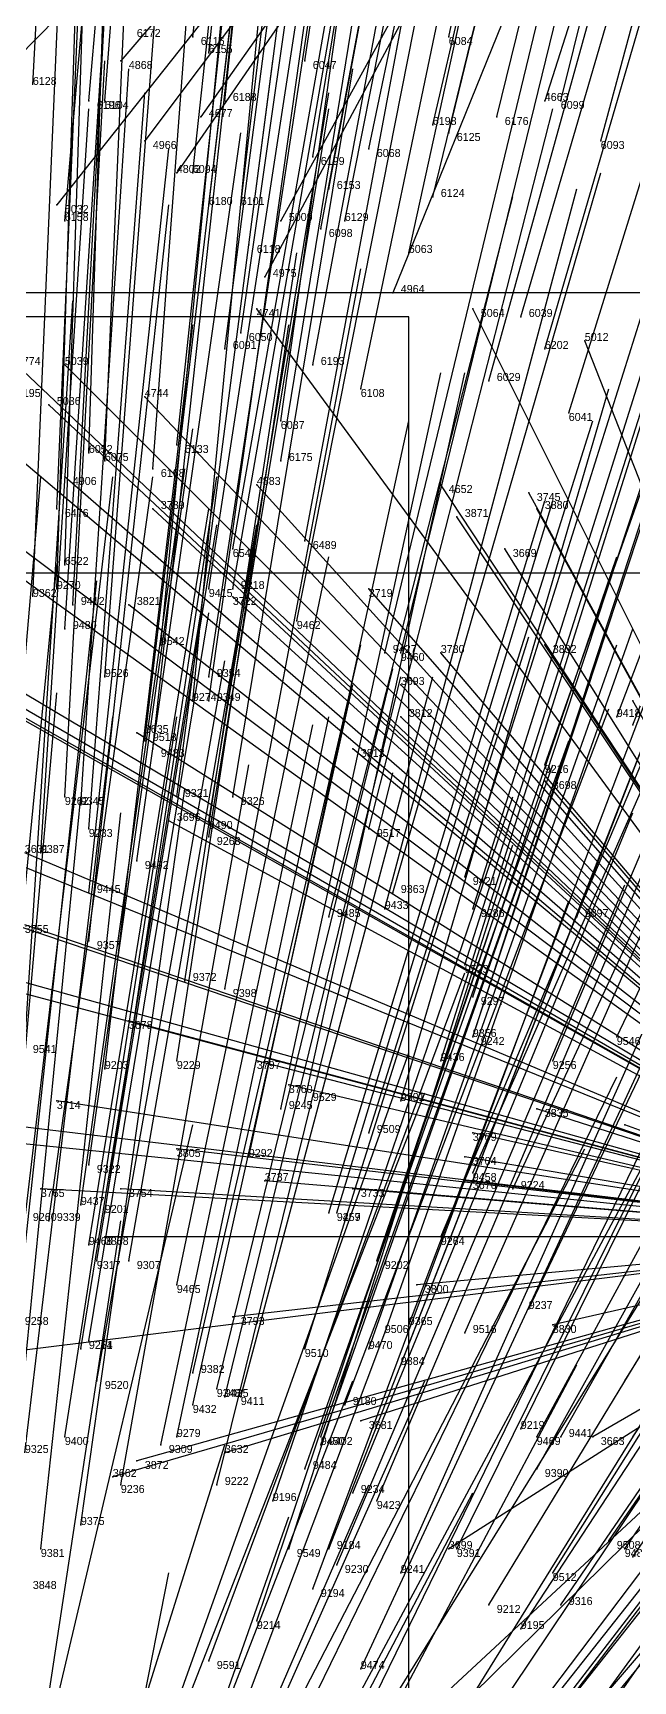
# Model space of a CAD drawing. Extents: x -0.5 to 0.59, y -0.5 to 0.59.
# Drawn here: x 0.014 to 0.089, y 0.1075 to 0.3135 of the extents above; entities that cross this region are included whole.
import ezdxf

# ---------------------------------------------------------------- set-up
doc = ezdxf.new("R2010")
doc.units = 0
for name, color, linetype in [('Clients', 3, 'CONTINUOUS'), ('Facilities', 3, 'CONTINUOUS'), ('Facilities_lines', 3, 'CONTINUOUS'), ('Min_max_boxes', 1, 'CONTINUOUS'), ('Normals', 1, 'CONTINUOUS'), ('Source_points', 5, 'CONTINUOUS'), ('Text', 3, 'CONTINUOUS')]:
    doc.layers.add(name, color=color, linetype=linetype)

msp = doc.modelspace()

# ---------------------------------------------------------------- linework, layer by layer
at = {"layer": 'Clients', "color": 5}
for p in [(0.025, 0.31, -1.25), (0.078, 0.305, -1.25), (0.035, 0.303, -1.25), (0.028, 0.3, -1.25), (0.032, 0.296, -1.25), (0.017, 0.292, -1.25), (0.045, 0.29, -1.25), (0.043, 0.283, -1.25), (0.059, 0.281, -1.25), (0.042, 0.279, -1.25), (0.069, 0.279, -1.25), (0.083, 0.275, -1.25), (0.018, 0.272, -1.25), (0.028, 0.268, -1.25), (0.016, 0.267, -1.25), (0.018, 0.258, -1.25), (0.042, 0.257, -1.25), (0.065, 0.257, -1.25), (0.076, 0.256, -1.25), (0.029, 0.254, -1.25), (0.077, 0.254, -1.25), (0.067, 0.253, -1.25), (0.073, 0.249, -1.25), (0.056, 0.244, -1.25), (0.026, 0.242, -1.25), (0.039, 0.243, -1.25), (0.078, 0.237, -1.25), (0.065, 0.236, -1.25), (0.06, 0.232, -1.25), (0.089, 0.23, -1.25), (0.06, 0.228, -1.25), (0.027, 0.226, -1.25), (0.054, 0.224, -1.25), (0.078, 0.22, -1.25), (0.031, 0.215, -1.25), (0.026, 0.19, -1.25), (0.042, 0.185, -1.25), (0.046, 0.182, -1.25), (0.017, 0.18, -1.25), (0.077, 0.179, -1.25), (0.069, 0.176, -1.25), (0.088, 0.177, -1.25), (0.032, 0.174, -1.25), (0.068, 0.173, -1.25), (0.015, 0.169, -1.25), (0.025, 0.169, -1.25), (0.043, 0.17, -1.25), (0.054, 0.169, -1.25), (0.068, 0.17, -1.25), (0.023, 0.163, -1.25), (0.062, 0.157, -1.25), (0.039, 0.153, -1.25), (0.079, 0.152, -1.25), (0.055, 0.14, -1.25), (0.038, 0.136, -1.25), (0.084, 0.138, -1.25), (0.027, 0.135, -1.25), (0.024, 0.133, -1.25), (0.066, 0.124, -1.25)]:
    msp.add_point(p, dxfattribs=at)
at = {"layer": 'Facilities', "color": 3}
for p in [(0.034, 0.313, -0.787), (0.066, 0.313, -0.799), (0.036, 0.311, -0.784), (0.048, 0.31, -0.784), (0.021, 0.305, -0.764), (0.023, 0.305, -0.764), (0.038, 0.305, -0.769), (0.08, 0.305, -0.787), (0.072, 0.303, -0.778), (0.064, 0.302, -0.772), (0.066, 0.301, -0.77), (0.056, 0.299, -0.76), (0.085, 0.3, -0.779), (0.049, 0.298, -0.754), (0.034, 0.296, -0.745), (0.051, 0.294, -0.747), (0.064, 0.293, -0.75), (0.036, 0.292, -0.736), (0.04, 0.292, -0.738), (0.018, 0.29, -0.728), (0.05, 0.289, -0.733), (0.053, 0.29, -0.738), (0.041, 0.287, -0.725), (0.061, 0.286, -0.731), (0.075, 0.278, -0.72), (0.038, 0.274, -0.692), (0.04, 0.276, -0.696), (0.078, 0.274, -0.713), (0.049, 0.272, -0.692), (0.071, 0.27, -0.699), (0.055, 0.269, -0.686), (0.081, 0.266, -0.694), (0.045, 0.265, -0.671), (0.032, 0.262, -0.66), (0.021, 0.261, -0.655), (0.023, 0.26, -0.653), (0.045, 0.26, -0.661), (0.029, 0.259, -0.65), (0.017, 0.254, -0.636), (0.048, 0.25, -0.636), (0.039, 0.249, -0.629), (0.018, 0.247, -0.62), (0.017, 0.244, -0.612), (0.036, 0.244, -0.616), (0.039, 0.244, -0.618), (0.019, 0.242, -0.608), (0.018, 0.239, -0.6), (0.047, 0.24, -0.611), (0.03, 0.237, -0.598), (0.058, 0.236, -0.608), (0.06, 0.236, -0.608), (0.023, 0.233, -0.585), (0.036, 0.233, -0.59), (0.034, 0.23, -0.582), (0.036, 0.23, -0.582), (0.087, 0.228, -0.61), (0.089, 0.227, -0.609), (0.028, 0.225, -0.568), (0.029, 0.224, -0.564), (0.078, 0.222, -0.588), (0.018, 0.218, -0.546), (0.02, 0.217, -0.545), (0.032, 0.218, -0.551), (0.039, 0.218, -0.553), (0.036, 0.215, -0.544), (0.021, 0.214, -0.537), (0.036, 0.213, -0.539), (0.056, 0.214, -0.553), (0.015, 0.211, -0.53), (0.027, 0.21, -0.529), (0.068, 0.208, -0.546), (0.021, 0.206, -0.519), (0.058, 0.204, -0.53), (0.059, 0.206, -0.537), (0.069, 0.204, -0.538), (0.051, 0.203, -0.524), (0.082, 0.203, -0.549), (0.021, 0.2, -0.502), (0.068, 0.197, -0.52), (0.033, 0.195, -0.495), (0.038, 0.194, -0.493), (0.069, 0.193, -0.512), (0.069, 0.188, -0.5), (0.069, 0.188, -0.501), (0.087, 0.188, -0.517), (0.023, 0.184, -0.464), (0.032, 0.185, -0.469), (0.065, 0.185, -0.491), (0.079, 0.185, -0.501), (0.048, 0.18, -0.467), (0.06, 0.18, -0.475), (0.045, 0.179, -0.462), (0.056, 0.176, -0.463), (0.021, 0.172, -0.432), (0.041, 0.173, -0.445), (0.069, 0.171, -0.46), (0.074, 0.169, -0.462), (0.02, 0.167, -0.421), (0.016, 0.165, -0.415), (0.023, 0.166, -0.42), (0.051, 0.166, -0.434), (0.052, 0.166, -0.434), (0.065, 0.163, -0.438), (0.021, 0.162, -0.409), (0.022, 0.16, -0.403), (0.026, 0.16, -0.405), (0.057, 0.16, -0.424), (0.032, 0.157, -0.4), (0.076, 0.154, -0.43), (0.058, 0.151, -0.404), (0.061, 0.152, -0.41), (0.068, 0.151, -0.415), (0.02, 0.149, -0.376), (0.021, 0.15, -0.378), (0.048, 0.149, -0.391), (0.056, 0.149, -0.398), (0.06, 0.147, -0.398), (0.022, 0.145, -0.366), (0.034, 0.146, -0.376), (0.088, 0.145, -0.423), (0.037, 0.144, -0.371), (0.038, 0.143, -0.37), (0.04, 0.143, -0.37), (0.034, 0.142, -0.364), (0.053, 0.142, -0.38), (0.075, 0.139, -0.395), (0.018, 0.138, -0.347), (0.03, 0.137, -0.35), (0.032, 0.138, -0.354), (0.05, 0.138, -0.366), (0.05, 0.137, -0.365), (0.077, 0.138, -0.394), (0.08, 0.138, -0.399), (0.089, 0.138, -0.41), (0.048, 0.134, -0.357), (0.077, 0.134, -0.386), (0.025, 0.132, -0.334), (0.037, 0.132, -0.343), (0.044, 0.13, -0.344), (0.054, 0.131, -0.356), (0.057, 0.13, -0.354), (0.02, 0.127, -0.322), (0.015, 0.124, -0.311), (0.046, 0.124, -0.331), (0.051, 0.124, -0.337), (0.067, 0.124, -0.351), (0.086, 0.125, -0.38), (0.088, 0.124, -0.38), (0.052, 0.122, -0.331), (0.089, 0.123, -0.38), (0.06, 0.121, -0.339), (0.079, 0.121, -0.36), (0.049, 0.119, -0.321), (0.071, 0.117, -0.342), (0.08, 0.117, -0.355), (0.042, 0.115, -0.305), (0.075, 0.114, -0.342), (0.036, 0.11, -0.289), (0.055, 0.109, -0.306)]:
    msp.add_point(p, dxfattribs=at)
at = {"layer": 'Facilities_lines', "color": 3}
for p, q in [((0.112, 0.412, -1.25), (-0.009, 0.289, -1.25)), ((0.112, 0.412, -1.25), (0.017, 0.292, -1.25)), ((0.112, 0.412, -1.25), (0.025, 0.31, -1.25)), ((0.112, 0.412, -1.25), (0.028, 0.3, -1.25)), ((0.112, 0.412, -1.25), (0.032, 0.296, -1.25)), ((0.112, 0.412, -1.25), (0.035, 0.303, -1.25)), ((0.112, 0.412, -1.25), (0.043, 0.283, -1.25)), ((0.112, 0.412, -1.25), (0.045, 0.29, -1.25)), ((0.112, 0.412, -1.25), (0.059, 0.281, -1.25)), ((0.112, 0.412, -1.25), (0.078, 0.305, -1.25)), ((0.127, 0.163, -1.25), (0.042, 0.279, -1.25)), ((0.127, 0.163, -1.25), (0.069, 0.279, -1.25)), ((0.127, 0.163, -1.25), (0.083, 0.275, -1.25)), ((0.127, 0.163, -1.25), (0.012, 0.272, -1.25)), ((0.127, 0.163, -1.25), (0.018, 0.272, -1.25)), ((0.127, 0.163, -1.25), (0.002, 0.269, -1.25)), ((0.127, 0.163, -1.25), (0.028, 0.268, -1.25)), ((0.127, 0.163, -1.25), (0.016, 0.267, -1.25)), ((0.127, 0.163, -1.25), (-0.006, 0.263, -1.25)), ((0.127, 0.163, -1.25), (-0.005, 0.258, -1.25)), ((0.127, 0.163, -1.25), (0.018, 0.258, -1.25)), ((0.127, 0.163, -1.25), (0.042, 0.257, -1.25)), ((0.127, 0.163, -1.25), (0.065, 0.257, -1.25)), ((0.127, 0.163, -1.25), (0.076, 0.256, -1.25)), ((0.127, 0.163, -1.25), (0.029, 0.254, -1.25)), ((0.127, 0.163, -1.25), (0.077, 0.254, -1.25)), ((0.127, 0.163, -1.25), (0.067, 0.253, -1.25)), ((0.127, 0.163, -1.25), (0.073, 0.249, -1.25)), ((0.127, 0.163, -1.25), (-0.009, 0.244, -1.25)), ((0.127, 0.163, -1.25), (0.056, 0.244, -1.25)), ((0.127, 0.163, -1.25), (0.026, 0.242, -1.25)), ((0.127, 0.163, -1.25), (0.039, 0.243, -1.25)), ((0.127, 0.163, -1.25), (-0.006, 0.24, -1.25)), ((0.127, 0.163, -1.25), (0.078, 0.237, -1.25)), ((0.127, 0.163, -1.25), (-0.002, 0.236, -1.25)), ((0.127, 0.163, -1.25), (0.065, 0.236, -1.25)), ((0.127, 0.163, -1.25), (0.004, 0.233, -1.25)), ((0.127, 0.163, -1.25), (0.06, 0.232, -1.25)), ((0.127, 0.163, -1.25), (0.089, 0.23, -1.25)), ((0.127, 0.163, -1.25), (0.06, 0.228, -1.25)), ((0.127, 0.163, -1.25), (0.027, 0.226, -1.25)), ((0.127, 0.163, -1.25), (0.054, 0.224, -1.25)), ((0.127, 0.163, -1.25), (0.078, 0.22, -1.25)), ((0.127, 0.163, -1.25), (0.031, 0.215, -1.25)), ((0.127, 0.163, -1.25), (0.013, 0.211, -1.25)), ((0.127, 0.163, -1.25), (0.011, 0.21, -1.25)), ((0.127, 0.163, -1.25), (-0.006, 0.208, -1.25)), ((0.127, 0.163, -1.25), (0.013, 0.202, -1.25)), ((0.127, 0.163, -1.25), (-0.002, 0.199, -1.25)), ((0.127, 0.163, -1.25), (0.007, 0.195, -1.25)), ((0.127, 0.163, -1.25), (0.026, 0.19, -1.25)), ((0.127, 0.163, -1.25), (0.042, 0.185, -1.25)), ((0.127, 0.163, -1.25), (0.046, 0.182, -1.25)), ((0.127, 0.163, -1.25), (-0.014, 0.18, -1.25)), ((0.127, 0.163, -1.25), (0.017, 0.18, -1.25)), ((0.127, 0.163, -1.25), (-0.02, 0.178, -1.25)), ((0.127, 0.163, -1.25), (0.077, 0.179, -1.25)), ((0.127, 0.163, -1.25), (0.069, 0.176, -1.25)), ((0.127, 0.163, -1.25), (0.088, 0.177, -1.25)), ((0.127, 0.163, -1.25), (0.032, 0.174, -1.25)), ((0.127, 0.163, -1.25), (0.068, 0.173, -1.25)), ((0.127, 0.163, -1.25), (0.015, 0.169, -1.25)), ((0.127, 0.163, -1.25), (0.025, 0.169, -1.25)), ((0.127, 0.163, -1.25), (0.043, 0.17, -1.25)), ((0.127, 0.163, -1.25), (0.054, 0.169, -1.25)), ((0.127, 0.163, -1.25), (0.068, 0.17, -1.25)), ((0.127, 0.163, -1.25), (0.006, 0.148, -1.25)), ((0.127, 0.163, -1.25), (0.023, 0.163, -1.25)), ((0.127, 0.163, -1.25), (0.024, 0.133, -1.25)), ((0.127, 0.163, -1.25), (0.027, 0.135, -1.25)), ((0.127, 0.163, -1.25), (0.038, 0.136, -1.25)), ((0.127, 0.163, -1.25), (0.039, 0.153, -1.25)), ((0.127, 0.163, -1.25), (0.055, 0.14, -1.25)), ((0.127, 0.163, -1.25), (0.057, 0.098, -1.25)), ((0.127, 0.163, -1.25), (0.06, 0.097, -1.25)), ((0.127, 0.163, -1.25), (0.062, 0.157, -1.25)), ((0.127, 0.163, -1.25), (0.066, 0.124, -1.25)), ((0.127, 0.163, -1.25), (0.079, 0.152, -1.25)), ((0.127, 0.163, -1.25), (0.082, 0.101, -1.25)), ((0.127, 0.163, -1.25), (0.084, 0.138, -1.25)), ((0.127, 0.163, -1.25), (0.086, 0.104, -1.25))]:
    msp.add_line(p, q, dxfattribs=at)
at = {"layer": 'Min_max_boxes', "color": 1}
for p, q in [((0.258, 0.281, -1.25), (-0.02, 0.281, -1.25)), ((0.258, 0.281, -1.25), (-0.02, 0.281, -1.25)), ((0.061, 0.278, -1.25), (-0.213, 0.278, -1.25)), ((0.061, 0.278, -1.25), (-0.213, 0.278, -1.25)), ((0.061, -0.119, -1.25), (0.061, 0.278, -1.25)), ((0.061, -0.119, -1.25), (0.061, 0.278, -1.25)), ((0.061, 0.278, -1.25), (0.061, 0.278, -1.25)), ((-0.094, 0.246, -1.25), (0.22, 0.246, -1.25)), ((-0.094, 0.246, -1.25), (0.22, 0.246, -1.25))]:
    msp.add_line(p, q, dxfattribs=at)
at = {"layer": 'Normals', "color": 1}
for p, q in [((0.034, 0.313, -0.787), (0.044, 0.405, -0.75)), ((0.036, 0.311, -0.784), (0.046, 0.404, -0.747)), ((0.048, 0.31, -0.784), (0.062, 0.402, -0.747)), ((0.066, 0.313, -0.799), (0.085, 0.403, -0.762)), ((0.014, 0.307, -0.768), (0.019, 0.4, -0.731)), ((0.038, 0.305, -0.769), (0.048, 0.398, -0.732)), ((0.021, 0.305, -0.764), (0.029, 0.397, -0.727)), ((0.023, 0.305, -0.764), (0.03, 0.397, -0.727)), ((0.08, 0.305, -0.787), (0.102, 0.394, -0.75)), ((0.064, 0.302, -0.772), (0.085, 0.392, -0.735)), ((0.072, 0.303, -0.778), (0.094, 0.393, -0.74)), ((0.056, 0.299, -0.76), (0.075, 0.39, -0.722)), ((0.066, 0.301, -0.77), (0.088, 0.391, -0.733)), ((0.034, 0.296, -0.745), (0.044, 0.388, -0.708)), ((0.049, 0.298, -0.754), (0.064, 0.389, -0.717)), ((0.085, 0.3, -0.779), (0.109, 0.389, -0.742)), ((0.036, 0.292, -0.736), (0.047, 0.384, -0.698)), ((0.04, 0.292, -0.738), (0.051, 0.384, -0.7)), ((0.051, 0.294, -0.747), (0.068, 0.385, -0.709)), ((0.018, 0.29, -0.728), (0.026, 0.383, -0.69)), ((0.064, 0.293, -0.75), (0.086, 0.383, -0.713)), ((0.05, 0.289, -0.733), (0.067, 0.38, -0.695)), ((0.053, 0.29, -0.738), (0.071, 0.381, -0.7)), ((0.041, 0.287, -0.725), (0.053, 0.379, -0.687)), ((0.061, 0.286, -0.731), (0.081, 0.377, -0.694)), ((0.04, 0.276, -0.696), (0.053, 0.367, -0.659)), ((0.075, 0.278, -0.72), (0.101, 0.367, -0.682)), ((0.038, 0.274, -0.692), (0.05, 0.366, -0.654)), ((0.049, 0.272, -0.692), (0.066, 0.363, -0.654)), ((0.078, 0.274, -0.713), (0.104, 0.363, -0.675)), ((0.055, 0.269, -0.686), (0.074, 0.36, -0.649)), ((0.071, 0.27, -0.699), (0.096, 0.36, -0.661)), ((0.045, 0.265, -0.671), (0.058, 0.357, -0.634)), ((0.032, 0.262, -0.66), (0.042, 0.355, -0.624)), ((0.021, 0.261, -0.655), (0.024, 0.354, -0.619)), ((0.023, 0.26, -0.653), (0.027, 0.353, -0.616)), ((0.081, 0.266, -0.694), (0.108, 0.353, -0.654)), ((0.029, 0.259, -0.65), (0.036, 0.352, -0.614)), ((0.045, 0.26, -0.661), (0.06, 0.352, -0.624)), ((0.017, 0.254, -0.636), (0.021, 0.347, -0.599)), ((0.018, 0.247, -0.62), (0.021, 0.34, -0.583)), ((0.039, 0.249, -0.629), (0.055, 0.34, -0.593)), ((0.048, 0.25, -0.636), (0.065, 0.341, -0.598)), ((0.014, 0.243, -0.61), (0.018, 0.336, -0.573)), ((0.017, 0.244, -0.612), (0.02, 0.337, -0.575)), ((0.039, 0.244, -0.618), (0.055, 0.336, -0.581)), ((0.019, 0.242, -0.608), (0.024, 0.335, -0.571)), ((0.036, 0.244, -0.616), (0.05, 0.335, -0.579)), ((0.018, 0.239, -0.6), (0.024, 0.332, -0.563)), ((0.03, 0.237, -0.598), (0.039, 0.33, -0.561)), ((0.047, 0.24, -0.611), (0.065, 0.331, -0.574)), ((0.058, 0.236, -0.608), (0.08, 0.327, -0.571)), ((0.06, 0.236, -0.608), (0.082, 0.326, -0.57)), ((0.023, 0.233, -0.585), (0.03, 0.325, -0.548)), ((0.036, 0.233, -0.59), (0.05, 0.325, -0.553)), ((0.034, 0.23, -0.582), (0.043, 0.323, -0.545)), ((0.036, 0.23, -0.582), (0.049, 0.322, -0.546)), ((0.028, 0.225, -0.568), (0.039, 0.317, -0.531)), ((0.029, 0.224, -0.564), (0.039, 0.315, -0.526)), ((0.087, 0.228, -0.61), (0.12, 0.315, -0.573)), ((0.089, 0.227, -0.609), (0.123, 0.313, -0.572)), ((0.018, 0.218, -0.546), (0.023, 0.31, -0.508)), ((0.025, 0.31, -1.25), (0.025, 0.31, -1.15)), ((0.032, 0.218, -0.551), (0.044, 0.31, -0.514)), ((0.078, 0.222, -0.588), (0.109, 0.31, -0.551)), ((0.02, 0.217, -0.545), (0.026, 0.309, -0.507)), ((0.039, 0.218, -0.553), (0.054, 0.309, -0.515)), ((0.021, 0.214, -0.537), (0.028, 0.306, -0.499)), ((0.036, 0.215, -0.544), (0.051, 0.306, -0.506)), ((0.078, 0.305, -1.25), (0.078, 0.305, -1.15)), ((0.015, 0.211, -0.53), (0.021, 0.304, -0.492)), ((0.035, 0.303, -1.25), (0.035, 0.303, -1.15)), ((0.036, 0.213, -0.539), (0.051, 0.304, -0.501)), ((0.056, 0.214, -0.553), (0.079, 0.304, -0.516)), ((0.027, 0.21, -0.529), (0.04, 0.301, -0.491)), ((0.021, 0.206, -0.519), (0.031, 0.299, -0.481)), ((0.028, 0.3, -1.25), (0.028, 0.3, -1.15)), ((0.068, 0.208, -0.546), (0.096, 0.297, -0.51)), ((0.032, 0.296, -1.25), (0.032, 0.296, -1.15)), ((0.059, 0.206, -0.537), (0.085, 0.296, -0.5)), ((0.051, 0.203, -0.524), (0.074, 0.293, -0.487)), ((0.058, 0.204, -0.53), (0.082, 0.294, -0.493)), ((0.069, 0.204, -0.538), (0.097, 0.293, -0.502)), ((0.017, 0.292, -1.25), (0.017, 0.292, -1.15)), ((0.021, 0.2, -0.502), (0.031, 0.292, -0.464)), ((0.082, 0.203, -0.549), (0.116, 0.291, -0.514)), ((0.045, 0.29, -1.25), (0.045, 0.29, -1.15)), ((0.033, 0.195, -0.495), (0.047, 0.286, -0.457)), ((0.068, 0.197, -0.52), (0.096, 0.285, -0.483)), ((0.038, 0.194, -0.493), (0.055, 0.284, -0.455)), ((0.043, 0.283, -1.25), (0.043, 0.283, -1.15)), ((0.059, 0.281, -1.25), (0.059, 0.281, -1.15)), ((0.069, 0.193, -0.512), (0.098, 0.281, -0.475)), ((0.013, 0.187, -0.468), (0.019, 0.28, -0.432)), ((0.042, 0.279, -1.25), (0.042, 0.279, -1.15)), ((0.069, 0.279, -1.25), (0.069, 0.279, -1.15)), ((0.023, 0.184, -0.464), (0.034, 0.277, -0.428)), ((0.032, 0.185, -0.469), (0.046, 0.277, -0.432)), ((0.069, 0.188, -0.501), (0.098, 0.277, -0.464)), ((0.065, 0.185, -0.491), (0.093, 0.274, -0.454)), ((0.069, 0.188, -0.5), (0.098, 0.276, -0.463)), ((0.083, 0.275, -1.25), (0.083, 0.275, -1.15)), ((0.018, 0.272, -1.25), (0.018, 0.272, -1.15)), ((0.087, 0.188, -0.517), (0.127, 0.272, -0.481)), ((0.045, 0.179, -0.462), (0.065, 0.271, -0.427)), ((0.048, 0.18, -0.467), (0.068, 0.271, -0.431)), ((0.079, 0.185, -0.501), (0.115, 0.27, -0.464)), ((0.028, 0.268, -1.25), (0.028, 0.268, -1.15)), ((0.06, 0.18, -0.475), (0.086, 0.269, -0.438)), ((0.016, 0.267, -1.25), (0.016, 0.267, -1.15)), ((0.021, 0.172, -0.432), (0.034, 0.264, -0.396)), ((0.041, 0.173, -0.445), (0.061, 0.265, -0.409)), ((0.056, 0.176, -0.463), (0.084, 0.265, -0.425)), ((0.007, 0.165, -0.412), (0.015, 0.258, -0.376)), ((0.013, 0.165, -0.414), (0.024, 0.258, -0.378)), ((0.016, 0.165, -0.415), (0.029, 0.258, -0.379)), ((0.018, 0.258, -1.25), (0.018, 0.258, -1.15)), ((0.02, 0.167, -0.421), (0.033, 0.259, -0.384)), ((0.023, 0.166, -0.42), (0.037, 0.258, -0.383)), ((0.042, 0.257, -1.25), (0.042, 0.257, -1.15)), ((0.065, 0.257, -1.25), (0.065, 0.257, -1.15)), ((0.076, 0.256, -1.25), (0.076, 0.256, -1.15)), ((0.021, 0.162, -0.409), (0.036, 0.254, -0.373)), ((0.029, 0.254, -1.25), (0.029, 0.254, -1.15)), ((0.051, 0.166, -0.434), (0.078, 0.255, -0.397)), ((0.052, 0.166, -0.434), (0.079, 0.255, -0.397)), ((0.069, 0.171, -0.46), (0.106, 0.255, -0.422)), ((0.077, 0.254, -1.25), (0.077, 0.254, -1.15)), ((0.022, 0.16, -0.403), (0.037, 0.252, -0.367)), ((0.026, 0.16, -0.405), (0.042, 0.252, -0.369)), ((0.067, 0.253, -1.25), (0.067, 0.253, -1.15)), ((0.074, 0.169, -0.462), (0.113, 0.253, -0.423)), ((0.032, 0.157, -0.4), (0.051, 0.248, -0.363)), ((0.057, 0.16, -0.424), (0.087, 0.248, -0.387)), ((0.065, 0.163, -0.438), (0.101, 0.248, -0.401)), ((0.073, 0.249, -1.25), (0.073, 0.249, -1.15)), ((0.008, 0.155, -0.387), (0.017, 0.247, -0.35)), ((0.012, 0.152, -0.382), (0.022, 0.245, -0.345)), ((0.056, 0.244, -1.25), (0.056, 0.244, -1.15)), ((0.026, 0.242, -1.25), (0.026, 0.242, -1.15)), ((0.039, 0.243, -1.25), (0.039, 0.243, -1.15)), ((0.02, 0.149, -0.376), (0.035, 0.241, -0.339)), ((0.021, 0.15, -0.378), (0.036, 0.241, -0.341)), ((0.058, 0.151, -0.404), (0.089, 0.239, -0.368)), ((0.061, 0.152, -0.41), (0.094, 0.239, -0.372)), ((0.034, 0.146, -0.376), (0.055, 0.237, -0.34)), ((0.048, 0.149, -0.391), (0.076, 0.238, -0.355)), ((0.056, 0.149, -0.398), (0.087, 0.237, -0.362)), ((0.068, 0.151, -0.415), (0.106, 0.237, -0.379)), ((0.076, 0.154, -0.43), (0.116, 0.238, -0.394)), ((0.078, 0.237, -1.25), (0.078, 0.237, -1.15)), ((0.022, 0.145, -0.366), (0.038, 0.235, -0.327)), ((0.065, 0.236, -1.25), (0.065, 0.236, -1.15)), ((0.037, 0.144, -0.371), (0.059, 0.234, -0.334)), ((0.038, 0.143, -0.37), (0.06, 0.233, -0.333)), ((0.04, 0.143, -0.37), (0.064, 0.233, -0.334)), ((0.06, 0.147, -0.398), (0.094, 0.234, -0.361)), ((0.009, 0.14, -0.35), (0.017, 0.231, -0.311)), ((0.034, 0.142, -0.364), (0.054, 0.232, -0.327)), ((0.06, 0.232, -1.25), (0.06, 0.232, -1.15)), ((0.053, 0.142, -0.38), (0.086, 0.229, -0.343)), ((0.089, 0.23, -1.25), (0.089, 0.23, -1.15)), ((0.013, 0.136, -0.342), (0.024, 0.228, -0.303)), ((0.018, 0.138, -0.347), (0.032, 0.228, -0.307)), ((0.03, 0.137, -0.35), (0.049, 0.227, -0.311)), ((0.032, 0.138, -0.354), (0.051, 0.228, -0.315)), ((0.06, 0.228, -1.25), (0.06, 0.228, -1.15)), ((0.027, 0.226, -1.25), (0.027, 0.226, -1.15)), ((0.05, 0.138, -0.366), (0.081, 0.225, -0.329)), ((0.05, 0.137, -0.365), (0.081, 0.225, -0.328)), ((0.054, 0.224, -1.25), (0.054, 0.224, -1.15)), ((0.088, 0.145, -0.423), (0.137, 0.224, -0.387)), ((0.025, 0.132, -0.334), (0.041, 0.222, -0.295)), ((0.037, 0.132, -0.343), (0.059, 0.221, -0.303)), ((0.048, 0.134, -0.357), (0.079, 0.222, -0.319)), ((0.075, 0.139, -0.395), (0.116, 0.222, -0.358)), ((0.02, 0.127, -0.322), (0.033, 0.219, -0.283)), ((0.077, 0.138, -0.394), (0.121, 0.219, -0.358)), ((0.078, 0.22, -1.25), (0.078, 0.22, -1.15)), ((0.08, 0.138, -0.399), (0.126, 0.219, -0.363)), ((0.011, 0.126, -0.316), (0.02, 0.218, -0.278)), ((0.044, 0.13, -0.344), (0.074, 0.218, -0.306)), ((0.015, 0.124, -0.311), (0.025, 0.216, -0.274)), ((0.031, 0.215, -1.25), (0.031, 0.215, -1.15)), ((0.054, 0.131, -0.356), (0.089, 0.216, -0.316)), ((0.057, 0.13, -0.354), (0.093, 0.215, -0.317)), ((0.077, 0.134, -0.386), (0.122, 0.215, -0.348)), ((0.089, 0.138, -0.41), (0.141, 0.215, -0.373)), ((0.046, 0.124, -0.331), (0.074, 0.212, -0.292)), ((0.051, 0.124, -0.337), (0.085, 0.211, -0.299)), ((0.052, 0.122, -0.331), (0.088, 0.207, -0.293)), ((0.067, 0.124, -0.351), (0.108, 0.207, -0.313)), ((0.049, 0.119, -0.321), (0.081, 0.205, -0.282)), ((0.06, 0.121, -0.339), (0.098, 0.206, -0.301)), ((0.042, 0.115, -0.305), (0.071, 0.201, -0.265)), ((0.086, 0.125, -0.38), (0.138, 0.201, -0.341)), ((0.088, 0.124, -0.38), (0.14, 0.2, -0.341)), ((0.079, 0.121, -0.36), (0.128, 0.199, -0.322)), ((0.089, 0.123, -0.38), (0.141, 0.199, -0.342)), ((0.036, 0.11, -0.289), (0.068, 0.196, -0.249)), ((0.071, 0.117, -0.342), (0.119, 0.196, -0.304)), ((0.055, 0.109, -0.306), (0.094, 0.193, -0.267)), ((0.075, 0.114, -0.342), (0.126, 0.192, -0.305)), ((0.08, 0.117, -0.355), (0.132, 0.193, -0.316)), ((0.026, 0.19, -1.25), (0.026, 0.19, -1.15)), ((0.03, 0.099, -0.259), (0.061, 0.186, -0.219)), ((0.056, 0.104, -0.296), (0.096, 0.186, -0.256)), ((0.042, 0.185, -1.25), (0.042, 0.185, -1.15)), ((0.046, 0.182, -1.25), (0.046, 0.182, -1.15)), ((0.047, 0.101, -0.278), (0.087, 0.183, -0.238)), ((0.017, 0.18, -1.25), (0.017, 0.18, -1.15)), ((0.029, 0.094, -0.246), (0.063, 0.181, -0.21)), ((0.077, 0.179, -1.25), (0.077, 0.179, -1.15)), ((0.013, 0.088, -0.223), (0.034, 0.177, -0.182)), ((0.049, 0.095, -0.268), (0.093, 0.177, -0.231)), ((0.069, 0.176, -1.25), (0.069, 0.176, -1.15)), ((0.088, 0.177, -1.25), (0.088, 0.177, -1.15)), ((0.032, 0.174, -1.25), (0.032, 0.174, -1.15)), ((0.04, 0.091, -0.249), (0.083, 0.174, -0.212)), ((0.074, 0.1, -0.311), (0.13, 0.174, -0.274)), ((0.068, 0.173, -1.25), (0.068, 0.173, -1.15)), ((0.075, 0.098, -0.309), (0.132, 0.172, -0.273)), ((0.015, 0.169, -1.25), (0.015, 0.169, -1.15)), ((0.025, 0.169, -1.25), (0.025, 0.169, -1.15)), ((0.043, 0.17, -1.25), (0.043, 0.17, -1.15)), ((0.054, 0.169, -1.25), (0.054, 0.169, -1.15)), ((0.068, 0.17, -1.25), (0.068, 0.17, -1.15)), ((0.049, 0.089, -0.253), (0.098, 0.168, -0.217)), ((0.058, 0.088, -0.264), (0.107, 0.167, -0.226)), ((0.011, 0.073, -0.184), (0.025, 0.165, -0.148)), ((0.023, 0.163, -1.25), (0.023, 0.163, -1.15)), ((0.062, 0.157, -1.25), (0.062, 0.157, -1.15)), ((0.039, 0.153, -1.25), (0.039, 0.153, -1.15)), ((0.026, 0.066, -0.177), (0.058, 0.151, -0.136)), ((0.079, 0.152, -1.25), (0.079, 0.152, -1.15)), ((0.039, 0.066, -0.19), (0.082, 0.147, -0.151)), ((0.021, 0.06, -0.16), (0.054, 0.145, -0.118)), ((0.026, 0.062, -0.168), (0.063, 0.145, -0.126)), ((0.051, 0.067, -0.21), (0.108, 0.139, -0.171)), ((0.054, 0.069, -0.22), (0.114, 0.139, -0.181)), ((0.055, 0.14, -1.25), (0.055, 0.14, -1.15)), ((0.011, 0.051, -0.131), (0.038, 0.137, -0.087)), ((0.038, 0.136, -1.25), (0.038, 0.136, -1.15)), ((0.048, 0.066, -0.204), (0.105, 0.138, -0.165)), ((0.084, 0.138, -1.25), (0.084, 0.138, -1.15)), ((0.027, 0.135, -1.25), (0.027, 0.135, -1.15)), ((0.042, 0.059, -0.181), (0.093, 0.135, -0.142)), ((0.02, 0.049, -0.132), (0.056, 0.132, -0.089)), ((0.024, 0.133, -1.25), (0.024, 0.133, -1.15)), ((0.028, 0.053, -0.15), (0.069, 0.131, -0.103)), ((0.015, 0.04, -0.107), (0.046, 0.128, -0.071)), ((0.042, 0.054, -0.172), (0.097, 0.126, -0.129)), ((0.066, 0.124, -1.25), (0.066, 0.124, -1.15)), ((0.013, 0.03, -0.083), (0.031, 0.121, -0.043)), ((0.036, 0.044, -0.141), (0.092, 0.112, -0.095))]:
    msp.add_line(p, q, dxfattribs=at)
at = {"layer": 'Source_points', "color": 5}
for p in [(0.034, 0.313, -0.787), (0.066, 0.313, -0.799), (0.025, 0.31, -1.25), (0.036, 0.311, -0.784), (0.048, 0.31, -0.784), (0.021, 0.305, -0.764), (0.023, 0.305, -0.764), (0.038, 0.305, -0.769), (0.078, 0.305, -1.25), (0.08, 0.305, -0.787), (0.035, 0.303, -1.25), (0.072, 0.303, -0.778), (0.064, 0.302, -0.772), (0.066, 0.301, -0.77), (0.028, 0.3, -1.25), (0.056, 0.299, -0.76), (0.085, 0.3, -0.779), (0.049, 0.298, -0.754), (0.032, 0.296, -1.25), (0.034, 0.296, -0.745), (0.051, 0.294, -0.747), (0.064, 0.293, -0.75), (0.017, 0.292, -1.25), (0.036, 0.292, -0.736), (0.04, 0.292, -0.738), (0.018, 0.29, -0.728), (0.045, 0.29, -1.25), (0.05, 0.289, -0.733), (0.053, 0.29, -0.738), (0.041, 0.287, -0.725), (0.061, 0.286, -0.731), (0.043, 0.283, -1.25), (0.059, 0.281, -1.25), (0.042, 0.279, -1.25), (0.069, 0.279, -1.25), (0.075, 0.278, -0.72), (0.038, 0.274, -0.692), (0.04, 0.276, -0.696), (0.078, 0.274, -0.713), (0.083, 0.275, -1.25), (0.018, 0.272, -1.25), (0.049, 0.272, -0.692), (0.071, 0.27, -0.699), (0.028, 0.268, -1.25), (0.055, 0.269, -0.686), (0.016, 0.267, -1.25), (0.081, 0.266, -0.694), (0.045, 0.265, -0.671), (0.032, 0.262, -0.66), (0.021, 0.261, -0.655), (0.023, 0.26, -0.653), (0.045, 0.26, -0.661), (0.018, 0.258, -1.25), (0.029, 0.259, -0.65), (0.042, 0.257, -1.25), (0.065, 0.257, -1.25), (0.076, 0.256, -1.25), (0.017, 0.254, -0.636), (0.029, 0.254, -1.25), (0.077, 0.254, -1.25), (0.067, 0.253, -1.25), (0.048, 0.25, -0.636), (0.039, 0.249, -0.629), (0.073, 0.249, -1.25), (0.018, 0.247, -0.62), (0.017, 0.244, -0.612), (0.036, 0.244, -0.616), (0.039, 0.244, -0.618), (0.056, 0.244, -1.25), (0.019, 0.242, -0.608), (0.026, 0.242, -1.25), (0.039, 0.243, -1.25), (0.018, 0.239, -0.6), (0.047, 0.24, -0.611), (0.03, 0.237, -0.598), (0.078, 0.237, -1.25), (0.058, 0.236, -0.608), (0.06, 0.236, -0.608), (0.065, 0.236, -1.25), (0.023, 0.233, -0.585), (0.036, 0.233, -0.59), (0.06, 0.232, -1.25), (0.034, 0.23, -0.582), (0.036, 0.23, -0.582), (0.089, 0.23, -1.25), (0.06, 0.228, -1.25), (0.087, 0.228, -0.61), (0.089, 0.227, -0.609), (0.027, 0.226, -1.25), (0.028, 0.225, -0.568), (0.029, 0.224, -0.564), (0.054, 0.224, -1.25), (0.078, 0.222, -0.588), (0.078, 0.22, -1.25), (0.018, 0.218, -0.546), (0.02, 0.217, -0.545), (0.032, 0.218, -0.551), (0.039, 0.218, -0.553), (0.031, 0.215, -1.25), (0.036, 0.215, -0.544), (0.021, 0.214, -0.537), (0.036, 0.213, -0.539), (0.056, 0.214, -0.553), (0.015, 0.211, -0.53), (0.027, 0.21, -0.529), (0.068, 0.208, -0.546), (0.021, 0.206, -0.519), (0.058, 0.204, -0.53), (0.059, 0.206, -0.537), (0.069, 0.204, -0.538), (0.051, 0.203, -0.524), (0.082, 0.203, -0.549), (0.021, 0.2, -0.502), (0.068, 0.197, -0.52), (0.033, 0.195, -0.495), (0.038, 0.194, -0.493), (0.069, 0.193, -0.512), (0.026, 0.19, -1.25), (0.069, 0.188, -0.5), (0.069, 0.188, -0.501), (0.087, 0.188, -0.517), (0.023, 0.184, -0.464), (0.032, 0.185, -0.469), (0.042, 0.185, -1.25), (0.065, 0.185, -0.491), (0.079, 0.185, -0.501), (0.046, 0.182, -1.25), (0.017, 0.18, -1.25), (0.048, 0.18, -0.467), (0.06, 0.18, -0.475), (0.045, 0.179, -0.462), (0.077, 0.179, -1.25), (0.056, 0.176, -0.463), (0.069, 0.176, -1.25), (0.088, 0.177, -1.25), (0.032, 0.174, -1.25), (0.021, 0.172, -0.432), (0.041, 0.173, -0.445), (0.068, 0.173, -1.25), (0.069, 0.171, -0.46), (0.015, 0.169, -1.25), (0.025, 0.169, -1.25), (0.043, 0.17, -1.25), (0.054, 0.169, -1.25), (0.068, 0.17, -1.25), (0.074, 0.169, -0.462), (0.02, 0.167, -0.421), (0.016, 0.165, -0.415), (0.023, 0.166, -0.42), (0.051, 0.166, -0.434), (0.052, 0.166, -0.434), (0.023, 0.163, -1.25), (0.065, 0.163, -0.438), (0.021, 0.162, -0.409), (0.022, 0.16, -0.403), (0.026, 0.16, -0.405), (0.057, 0.16, -0.424), (0.032, 0.157, -0.4), (0.062, 0.157, -1.25), (0.039, 0.153, -1.25), (0.076, 0.154, -0.43), (0.058, 0.151, -0.404), (0.061, 0.152, -0.41), (0.068, 0.151, -0.415), (0.079, 0.152, -1.25), (0.02, 0.149, -0.376), (0.021, 0.15, -0.378), (0.048, 0.149, -0.391), (0.056, 0.149, -0.398), (0.06, 0.147, -0.398), (0.022, 0.145, -0.366), (0.034, 0.146, -0.376), (0.088, 0.145, -0.423), (0.037, 0.144, -0.371), (0.038, 0.143, -0.37), (0.04, 0.143, -0.37), (0.034, 0.142, -0.364), (0.053, 0.142, -0.38), (0.055, 0.14, -1.25), (0.075, 0.139, -0.395), (0.018, 0.138, -0.347), (0.03, 0.137, -0.35), (0.032, 0.138, -0.354), (0.038, 0.136, -1.25), (0.05, 0.138, -0.366), (0.05, 0.137, -0.365), (0.077, 0.138, -0.394), (0.08, 0.138, -0.399), (0.084, 0.138, -1.25), (0.089, 0.138, -0.41), (0.027, 0.135, -1.25), (0.048, 0.134, -0.357), (0.077, 0.134, -0.386), (0.024, 0.133, -1.25), (0.025, 0.132, -0.334), (0.037, 0.132, -0.343), (0.044, 0.13, -0.344), (0.054, 0.131, -0.356), (0.057, 0.13, -0.354), (0.02, 0.127, -0.322), (0.015, 0.124, -0.311), (0.046, 0.124, -0.331), (0.051, 0.124, -0.337), (0.066, 0.124, -1.25), (0.067, 0.124, -0.351), (0.086, 0.125, -0.38), (0.088, 0.124, -0.38), (0.052, 0.122, -0.331), (0.089, 0.123, -0.38), (0.06, 0.121, -0.339), (0.079, 0.121, -0.36), (0.049, 0.119, -0.321), (0.071, 0.117, -0.342), (0.08, 0.117, -0.355), (0.042, 0.115, -0.305), (0.075, 0.114, -0.342), (0.036, 0.11, -0.289), (0.055, 0.109, -0.306)]:
    msp.add_point(p, dxfattribs=at)

# ---------------------------------------------------------------- texts
at = {"layer": 'Text', "color": 3}
for s, p in [('6172', (0.027, 0.313, -0.787)), ('6116', (0.035, 0.312, -0.787)), ('6155', (0.036, 0.311, -0.784)), ('6084', (0.066, 0.312, -0.799)), ('4868', (0.026, 0.309, -1.25)), ('6047', (0.049, 0.309, -0.784)), ('6128', (0.014, 0.307, -0.768)), ('6196', (0.022, 0.304, -0.764)), ('6104', (0.023, 0.304, -0.764)), ('6188', (0.039, 0.305, -0.769)), ('4663', (0.078, 0.305, -1.25)), ('6099', (0.08, 0.304, -0.787)), ('4677', (0.036, 0.303, -1.25)), ('6198', (0.064, 0.302, -0.772)), ('6176', (0.073, 0.302, -0.778)), ('6125', (0.067, 0.3, -0.77)), ('4966', (0.029, 0.299, -1.25)), ('6068', (0.057, 0.298, -0.76)), ('6093', (0.085, 0.299, -0.779)), ('4802', (0.032, 0.296, -1.25)), ('6094', (0.034, 0.296, -0.745)), ('6199', (0.05, 0.297, -0.754)), ('6153', (0.052, 0.294, -0.747)), ('6180', (0.036, 0.292, -0.736)), ('6101', (0.04, 0.292, -0.738)), ('6124', (0.065, 0.293, -0.75)), ('5032', (0.018, 0.291, -1.25)), ('6158', (0.018, 0.29, -0.728)), ('5009', (0.046, 0.29, -1.25)), ('6129', (0.053, 0.29, -0.738)), ('6098', (0.051, 0.288, -0.733)), ('6118', (0.042, 0.286, -0.725)), ('6063', (0.061, 0.286, -0.731)), ('4975', (0.044, 0.283, -1.25)), ('4964', (0.06, 0.281, -1.25)), ('4741', (0.042, 0.278, -1.25)), ('5064', (0.07, 0.278, -1.25)), ('6039', (0.076, 0.278, -0.72)), ('6091', (0.039, 0.274, -0.692)), ('6050', (0.041, 0.275, -0.696)), ('6202', (0.078, 0.274, -0.713)), ('5012', (0.083, 0.275, -1.25)), ('4774', (0.012, 0.272, -1.25)), ('5039', (0.018, 0.272, -1.25)), ('6193', (0.05, 0.272, -0.692)), ('6029', (0.072, 0.27, -0.699)), ('6195', (0.012, 0.268, -0.671)), ('5036', (0.017, 0.267, -1.25)), ('4744', (0.028, 0.268, -1.25)), ('6108', (0.055, 0.268, -0.686)), ('6041', (0.081, 0.265, -0.694)), ('6037', (0.045, 0.264, -0.671)), ('6052', (0.021, 0.261, -0.655)), ('6133', (0.033, 0.261, -0.66)), ('6075', (0.023, 0.26, -0.653)), ('6175', (0.046, 0.26, -0.661)), ('4906', (0.019, 0.257, -1.25)), ('6168', (0.03, 0.258, -0.65)), ('4883', (0.042, 0.257, -1.25)), ('4652', (0.066, 0.256, -1.25)), ('3745', (0.077, 0.255, -1.25)), ('6476', (0.018, 0.253, -0.636)), ('3789', (0.03, 0.254, -1.25)), ('3871', (0.068, 0.253, -1.25)), ('3880', (0.078, 0.254, -1.25)), ('6489', (0.049, 0.249, -0.636)), ('6522', (0.018, 0.247, -0.62)), ('6542', (0.039, 0.248, -0.629)), ('3669', (0.074, 0.248, -1.25)), ('9362', (0.014, 0.243, -0.61)), ('9270', (0.017, 0.244, -0.612)), ('9415', (0.036, 0.243, -0.616)), ('9218', (0.04, 0.244, -0.618)), ('3719', (0.056, 0.243, -1.25)), ('9412', (0.02, 0.242, -0.608)), ('3821', (0.027, 0.242, -1.25)), ('3722', (0.039, 0.242, -1.25)), ('9480', (0.019, 0.239, -0.6)), ('9462', (0.047, 0.239, -0.611)), ('9542', (0.03, 0.237, -0.598)), ('9427', (0.059, 0.236, -0.608)), ('3730', (0.065, 0.236, -1.25)), ('3832', (0.079, 0.236, -1.25)), ('9460', (0.06, 0.235, -0.608)), ('9526', (0.023, 0.233, -0.585)), ('9354', (0.037, 0.233, -0.59)), ('3693', (0.06, 0.232, -1.25)), ('9274', (0.034, 0.23, -0.582)), ('9349', (0.037, 0.23, -0.582)), ('3812', (0.061, 0.228, -1.25)), ('9418', (0.087, 0.228, -0.61)), ('3635', (0.028, 0.226, -1.25)), ('9518', (0.029, 0.225, -0.568)), ('9483', (0.03, 0.223, -0.564)), ('3813', (0.055, 0.223, -1.25)), ('9216', (0.078, 0.221, -0.588)), ('9321', (0.033, 0.218, -0.551)), ('3698', (0.079, 0.219, -1.25)), ('9262', (0.018, 0.217, -0.546)), ('9345', (0.02, 0.217, -0.545)), ('9326', (0.04, 0.217, -0.553)), ('3696', (0.032, 0.215, -1.25)), ('9490', (0.036, 0.214, -0.544)), ('9233', (0.021, 0.213, -0.537)), ('9268', (0.037, 0.212, -0.539)), ('9517', (0.057, 0.213, -0.553)), ('3631', (0.013, 0.211, -1.25)), ('9387', (0.015, 0.211, -0.53)), ('9492', (0.028, 0.209, -0.529)), ('9445', (0.022, 0.206, -0.519)), ('9363', (0.06, 0.206, -0.537)), ('9421', (0.069, 0.207, -0.546)), ('9485', (0.052, 0.203, -0.524)), ('9433', (0.058, 0.204, -0.53)), ('9286', (0.07, 0.203, -0.538)), ('9397', (0.083, 0.203, -0.549)), ('3755', (0.013, 0.201, -1.25)), ('9357', (0.022, 0.199, -0.502)), ('9372', (0.034, 0.195, -0.495)), ('9523', (0.068, 0.196, -0.52)), ('9398', (0.039, 0.193, -0.493)), ('9297', (0.07, 0.192, -0.512)), ('3678', (0.026, 0.189, -1.25)), ('9356', (0.069, 0.188, -0.501)), ('9242', (0.07, 0.187, -0.5)), ('9546', (0.087, 0.187, -0.517)), ('9541', (0.014, 0.186, -0.468)), ('9436', (0.065, 0.185, -0.491)), ('9203', (0.023, 0.184, -0.464)), ('9229', (0.032, 0.184, -0.469)), ('3797', (0.042, 0.184, -1.25)), ('9256', (0.079, 0.184, -0.501)), ('3760', (0.046, 0.181, -1.25)), ('3714', (0.017, 0.179, -1.25)), ('9245', (0.046, 0.179, -0.462)), ('9529', (0.049, 0.18, -0.467)), ('9301', (0.06, 0.18, -0.475)), ('3835', (0.078, 0.178, -1.25)), ('9509', (0.057, 0.176, -0.463)), ('3709', (0.069, 0.175, -1.25)), ('3805', (0.032, 0.173, -1.25)), ('9292', (0.041, 0.173, -0.445)), ('9322', (0.022, 0.171, -0.432)), ('3737', (0.043, 0.17, -1.25)), ('3704', (0.069, 0.172, -1.25)), ('9458', (0.069, 0.17, -0.46)), ('3765', (0.015, 0.168, -1.25)), ('3754', (0.026, 0.168, -1.25)), ('3733', (0.055, 0.168, -1.25)), ('3676', (0.069, 0.169, -1.25)), ('9224', (0.075, 0.169, -0.462)), ('9437', (0.02, 0.167, -0.421)), ('9201', (0.023, 0.166, -0.42)), ('9260', (0.014, 0.165, -0.414)), ('9339', (0.017, 0.165, -0.415)), ('9259', (0.052, 0.165, -0.434)), ('9457', (0.052, 0.165, -0.434)), ('9468', (0.021, 0.162, -0.409)), ('3868', (0.023, 0.162, -1.25)), ('9264', (0.065, 0.162, -0.438)), ('9317', (0.022, 0.159, -0.403)), ('9307', (0.027, 0.159, -0.405)), ('9202', (0.058, 0.159, -0.424)), ('9465', (0.032, 0.156, -0.4)), ('3800', (0.063, 0.156, -1.25)), ('9237', (0.076, 0.154, -0.43)), ('9258', (0.013, 0.152, -0.382)), ('3793', (0.04, 0.152, -1.25)), ('9365', (0.061, 0.152, -0.41)), ('9506', (0.058, 0.151, -0.404)), ('9516', (0.069, 0.151, -0.415)), ('3830', (0.079, 0.151, -1.25)), ('9211', (0.021, 0.149, -0.376)), ('9254', (0.021, 0.149, -0.378)), ('9510', (0.048, 0.148, -0.391)), ('9470', (0.056, 0.149, -0.398)), ('9382', (0.035, 0.146, -0.376)), ('9384', (0.06, 0.147, -0.398)), ('9520', (0.023, 0.144, -0.366)), ('9348', (0.037, 0.143, -0.371)), ('9425', (0.038, 0.143, -0.37)), ('9411', (0.04, 0.142, -0.37)), ('9180', (0.054, 0.142, -0.38)), ('9432', (0.034, 0.141, -0.364)), ('9279', (0.032, 0.138, -0.354)), ('3681', (0.056, 0.139, -1.25)), ('9219', (0.075, 0.139, -0.395)), ('9441', (0.081, 0.138, -0.399)), ('9325', (0.013, 0.136, -0.342)), ('9400', (0.018, 0.137, -0.347)), ('9309', (0.031, 0.136, -0.35)), ('3632', (0.038, 0.136, -1.25)), ('9450', (0.05, 0.137, -0.365)), ('9402', (0.051, 0.137, -0.366)), ('9469', (0.077, 0.137, -0.394)), ('3663', (0.085, 0.137, -1.25)), ('3662', (0.024, 0.133, -1.25)), ('3872', (0.028, 0.134, -1.25)), ('9484', (0.049, 0.134, -0.357)), ('9390', (0.078, 0.133, -0.386)), ('9236', (0.025, 0.131, -0.334)), ('9222', (0.038, 0.132, -0.343)), ('9234', (0.055, 0.131, -0.356)), ('9196', (0.044, 0.13, -0.344)), ('9423', (0.057, 0.129, -0.354)), ('9375', (0.02, 0.127, -0.322)), ('9381', (0.015, 0.123, -0.311)), ('9549', (0.047, 0.123, -0.331)), ('9184', (0.052, 0.124, -0.337)), ('3699', (0.066, 0.124, -1.25)), ('9391', (0.067, 0.123, -0.351)), ('9508', (0.087, 0.124, -0.38)), ('9488', (0.088, 0.123, -0.38)), ('9230', (0.053, 0.121, -0.331)), ('9241', (0.06, 0.121, -0.339)), ('3848', (0.014, 0.119, -1.25)), ('9512', (0.079, 0.12, -0.36)), ('9194', (0.05, 0.118, -0.321)), ('9316', (0.081, 0.117, -0.355)), ('9212', (0.072, 0.116, -0.342)), ('9214', (0.042, 0.114, -0.305)), ('9195', (0.075, 0.114, -0.342)), ('9591', (0.037, 0.109, -0.289)), ('9474', (0.055, 0.109, -0.306))]:
    msp.add_text(s, height=0.001, dxfattribs=at).set_placement(p)

doc.saveas('drawing.dxf')
